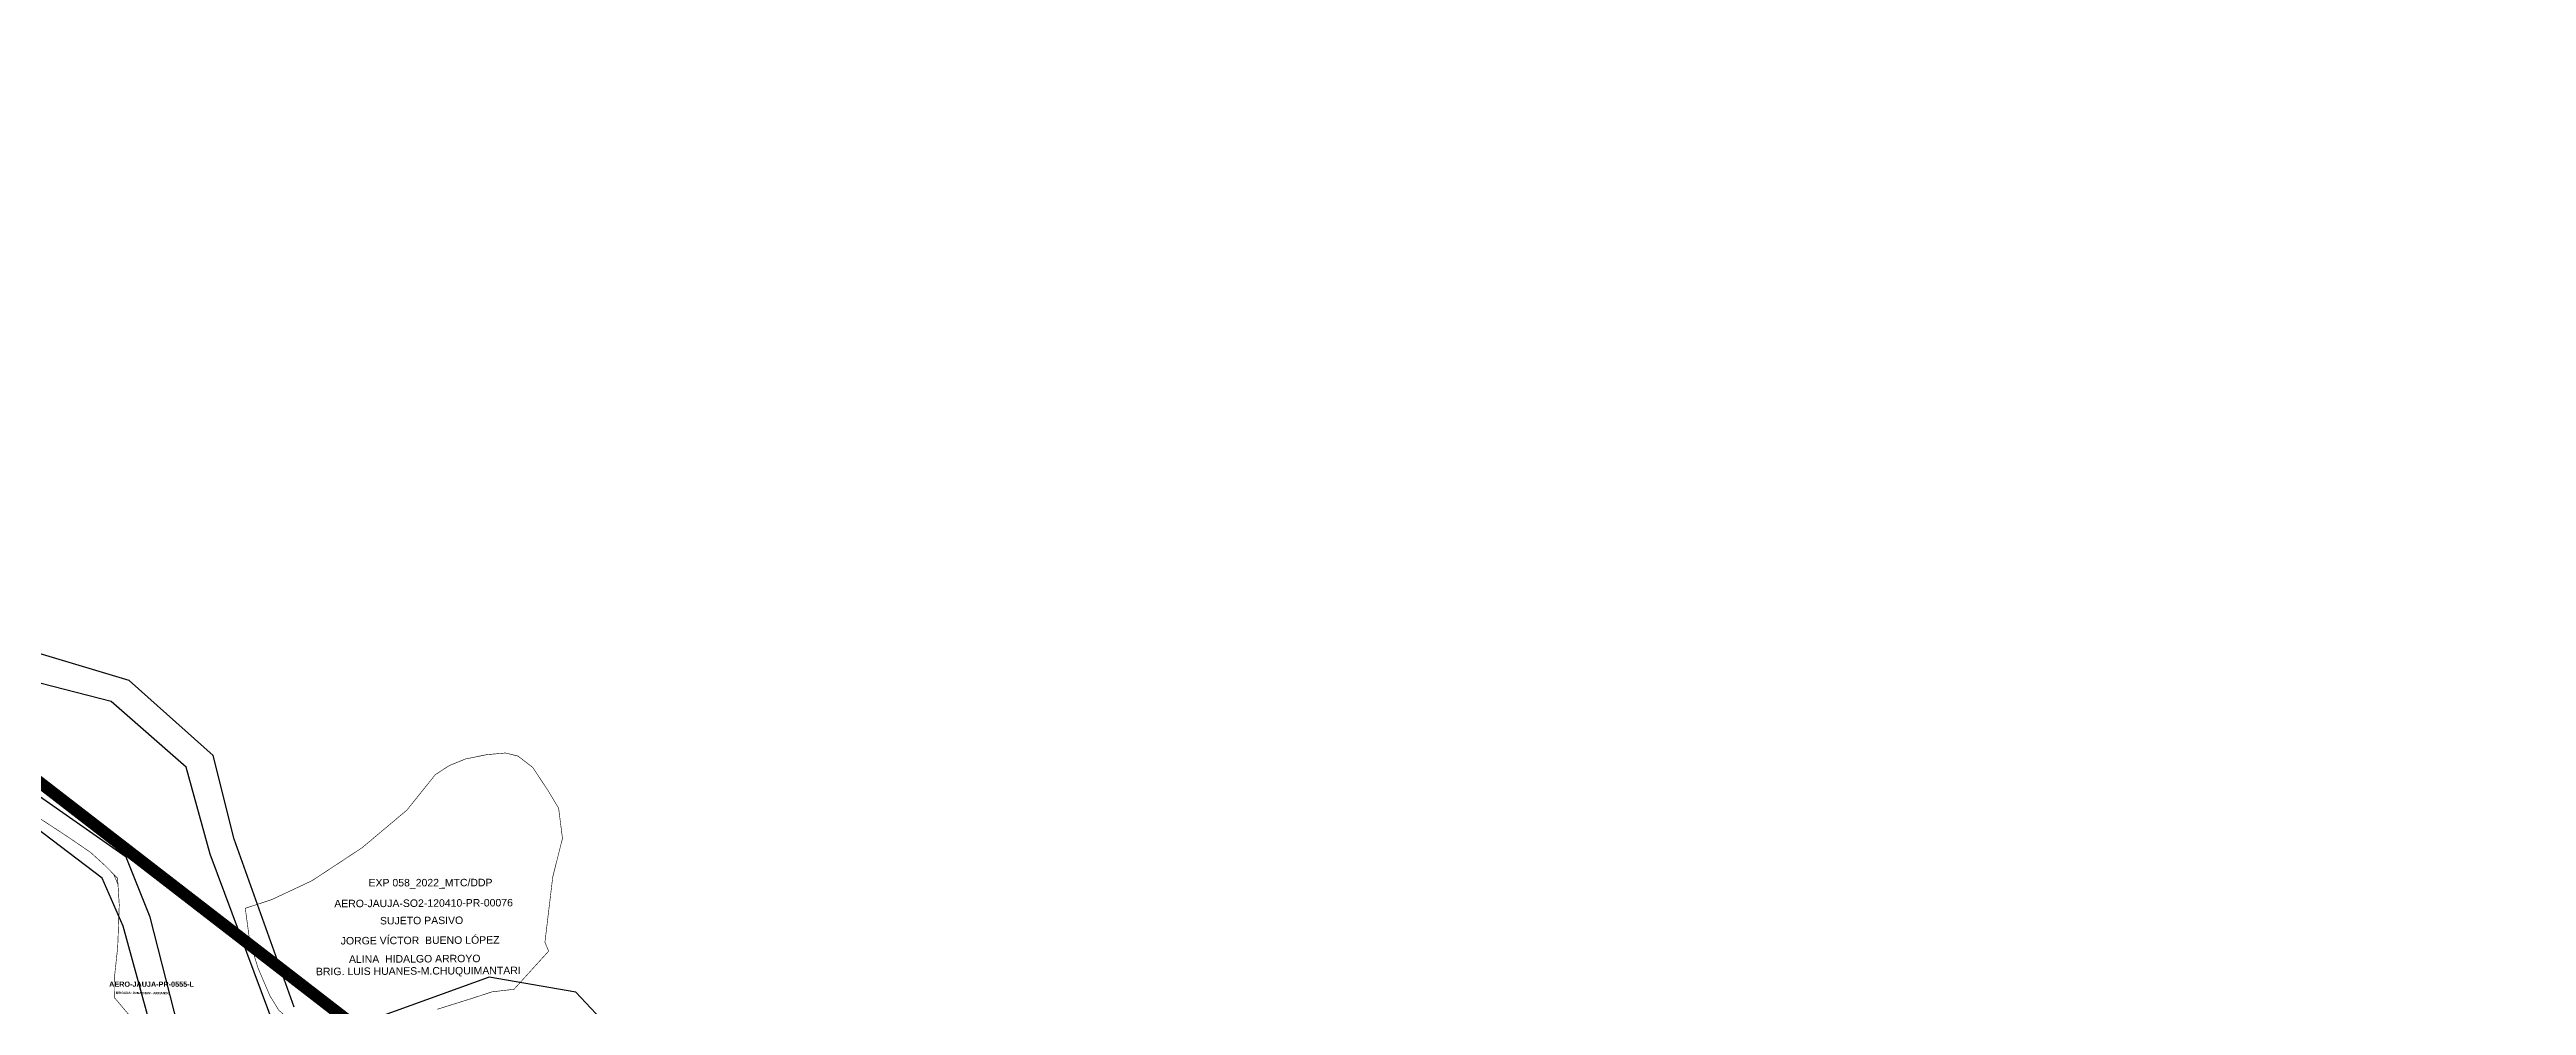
# Model space of a CAD drawing. Header units: metres. Extents: x 91 to 896469, y 125 to 17394210.
# Drawn here: x 447721 to 448548, y 8698084 to 8698402 of the extents above; entities that cross this region are included whole.
import ezdxf
from ezdxf.enums import TextEntityAlignment as Align

# ---------------------------------------------------------------- set-up
doc = ezdxf.new("R2010")
doc.units = ezdxf.units.M
doc.header["$MEASUREMENT"] = 0
for name, color, linetype in [('CODIGO', 7, 'Continuous'), ('FAJA DERECHA', 6, 'Continuous'), ('FAJA IZQUIERDA', 6, 'Continuous'), ('RIBERA IZQUIERDA', 5, 'Continuous')]:
    doc.layers.add(name, color=color, linetype=linetype)
doc.layers.add('PMD 2024', color=1, linetype='Continuous', lineweight=5)
doc.layers.add('PREDIO ADQUIRIDO ( CON RM)', color=3, linetype='Continuous', lineweight=30)
doc.layers.add('PREDIO DEFINIDO ( EN PROCESO)', color=7, linetype='Continuous', lineweight=30, true_color=0xe0e000)
doc.layers.add('PREDIOS NANCY B', color=7, linetype='Continuous', lineweight=9, true_color=0xcd8966)
doc.styles.add('SANSSERIFBOLD', font='sasb____.pfb')
doc.styles.get("Standard").update_dxf_attribs({"font": 'arial.ttf'})
doc.styles.add('VERTICES', font='sanssb__.ttf')

msp = doc.modelspace()

# ---------------------------------------------------------------- linework, layer by layer
at = {"layer": 'FAJA DERECHA'}
msp.add_lwpolyline([(447760, 8698059), (447746, 8698110), (447739, 8698126), (447714, 8698145)], dxfattribs=at)
at = {"layer": 'FAJA IZQUIERDA'}
for points in [[(447803, 8698083), (447783, 8698139), (447776, 8698167), (447748, 8698192), (447708, 8698204)], [(447912, 8698072), (447897, 8698088), (447868, 8698093), (447821, 8698076)]]:
    msp.add_lwpolyline(points, dxfattribs=at)
at = {"layer": 'PMD 2024', "color": 4, "linetype": 'Continuous', "lineweight": 35, "ltscale": 20, "const_width": 0.25}
msp.add_lwpolyline([(446623.18, 8698528.1), (446620.36, 8698536.51), (446610.4, 8698557.69), (446651.66, 8698611.07), (446576.59, 8698669.1), (446689.93, 8698815.74), (446740.57, 8698776.6), (446806.82, 8698862.32), (449771.2, 8696571.26), (449775.99, 8696557.79), (449674.35, 8696425.76), (449839.54, 8696298.09), (449196.34, 8696510.01), (448340.95, 8697171.27), (448216.44, 8697007.84), (447797.34, 8697331.75), (447784.54, 8697358.86), (447883.43, 8697486.8), (447076.22, 8698110.71), (446956.09, 8698218.6), (446730.51, 8698426.22), (446623.18, 8698528.1)], dxfattribs=at)
at = {"layer": 'PREDIO ADQUIRIDO ( CON RM)', "lineweight": 0, "const_width": 0.2}
for points in [[(447797, 8698075), (447785.45, 8698105.97), (447678.95, 8698188.29)], [(447797, 8698075), (447785.45, 8698105.97), (447678.95, 8698188.29)], [(447797.91, 8698081.94), (447794.88, 8698086.88), (447790.95, 8698096.05), (447788.12, 8698105.52), (447786.72, 8698115.98), (447795.54, 8698118.88), (447808.95, 8698125.17), (447825.69, 8698136.19), (447840.61, 8698148.73), (447850.07, 8698160.53), (447854.72, 8698163.56), (447860.15, 8698165.79), (447867.29, 8698167.23), (447873.49, 8698167.78), (447877.66, 8698166.76), (447882.59, 8698162.97), (447887.72, 8698155.2), (447891.22, 8698149.36), (447892.5, 8698139.28), (447889.26, 8698126.44), (447886.65, 8698104.64), (447887.89, 8698101.69), (447876.34, 8698088.97), (447868.98, 8698088.1), (447862.21, 8698085.89), (447850.75, 8698082.3)], [(447701.82, 8698156.69), (447727.25, 8698140), (447735.1, 8698134.64), (447740.15, 8698130.05), (447742.87, 8698127.26), (447744.26, 8698123.91), (447744.68, 8698117.1), (447744.17, 8698103.11), (447743.12, 8698093.3), (447743.07, 8698086.18), (447751.11, 8698076.66), (447674.36, 8698006.67)], [(447701.82, 8698156.69), (447727.25, 8698140), (447735.1, 8698134.64), (447740.15, 8698130.05), (447744.13, 8698125.97), (447744.68, 8698117.1), (447744.17, 8698103.11), (447743.12, 8698093.3), (447743.07, 8698086.18), (447751.11, 8698076.66)], [(447767, 8698066), (447755, 8698113), (447747, 8698133), (447717, 8698154)], [(447717, 8698154), (447747, 8698133), (447755, 8698113), (447767, 8698066)], [(447717, 8698154), (447747, 8698133), (447755, 8698113), (447767, 8698066)]]:
    msp.add_lwpolyline(points, dxfattribs=at)
msp.add_lwpolyline([(447831.85, 8698070.11), (447828.1, 8698073.01), (447826.81, 8698072.47), (447821.3, 8698072.13), (447816.02, 8698071.81), (447812.8, 8698072.88), (447808.59, 8698074.68), (447804.27, 8698076.92), (447801.48, 8698078.86), (447797.91, 8698081.94), (447794.88, 8698086.88), (447790.95, 8698096.05), (447788.74, 8698103.43), (447785.45, 8698105.97), (447797, 8698075), (447820, 8698066)], close=True, dxfattribs=at)
at = {"layer": 'PREDIO DEFINIDO ( EN PROCESO)', "lineweight": 0, "const_width": 4}
msp.add_lwpolyline([(449771.2, 8696571.26), (446806.82, 8698862.32), (446740.57, 8698776.6), (446689.93, 8698815.74), (446576.59, 8698669.1), (446651.66, 8698611.07), (446610.4, 8698557.69), (446620.36, 8698536.51), (446623.18, 8698528.1), (446730.51, 8698426.22), (446956.09, 8698218.6), (447076.22, 8698110.71), (447883.43, 8697486.8), (447784.54, 8697358.86)], dxfattribs=at)
at = {"layer": 'RIBERA IZQUIERDA'}
for points in [[(447797, 8698075), (447775, 8698134), (447767, 8698163), (447742, 8698185), (447707, 8698194)], [(447767, 8698066), (447755, 8698113), (447747, 8698133), (447717, 8698154)]]:
    msp.add_lwpolyline(points, dxfattribs=at)
at = {"layer": 'RIBERA IZQUIERDA', "color": 4}
msp.add_lwpolyline([(447767, 8698066), (447755, 8698113), (447747, 8698133), (447717, 8698154)], dxfattribs=at)

# ---------------------------------------------------------------- texts
at = {"layer": 'CODIGO', "color": 6, "linetype": 'Continuous', "lineweight": 20, "style": 'SANSSERIFBOLD'}
msp.add_text('BRIGADA: JONATHAN - ARMANDO', height=0.7615, rotation=359.55212, dxfattribs=at).set_placement((447752.55, 8698087.33), align=Align.CENTER)
at = {"layer": 'PREDIO DEFINIDO ( EN PROCESO)', "lineweight": 15, "insert": (447741.31, 8698091.53), "char_height": 1.728, "width": 36.466, "attachment_point": 1, "style": 'VERTICES'}
msp.add_mtext('AERO-JAUJA-PR-0555-L', dxfattribs=at)
at = {"layer": 'PREDIOS NANCY B', "color": 3}
for s, rotation, p in [('EXP 058_2022_MTC/DDP', 0.08992, (447848.5, 8698123.29)), ('AERO-JAUJA-SO2-120410-PR-00076', 0.32935, (447846.19, 8698116.46)), ('SUJETO PASIVO', 0.32935, (447845.52, 8698110.67)), ('JORGE VÍCTOR  BUENO LÓPEZ ', 0.32935, (447845.52, 8698104.05)), ('BRIG. LUIS HUANES-M.CHUQUIMANTARI', 0.32935, (447844.44, 8698093.84)), ('ALINA  HIDALGO ARROYO', 0.32935, (447843.23, 8698097.89))]:
    msp.add_text(s, height=2.5, rotation=rotation, dxfattribs=at).set_placement(p, align=Align.CENTER)

doc.saveas('drawing.dxf')
